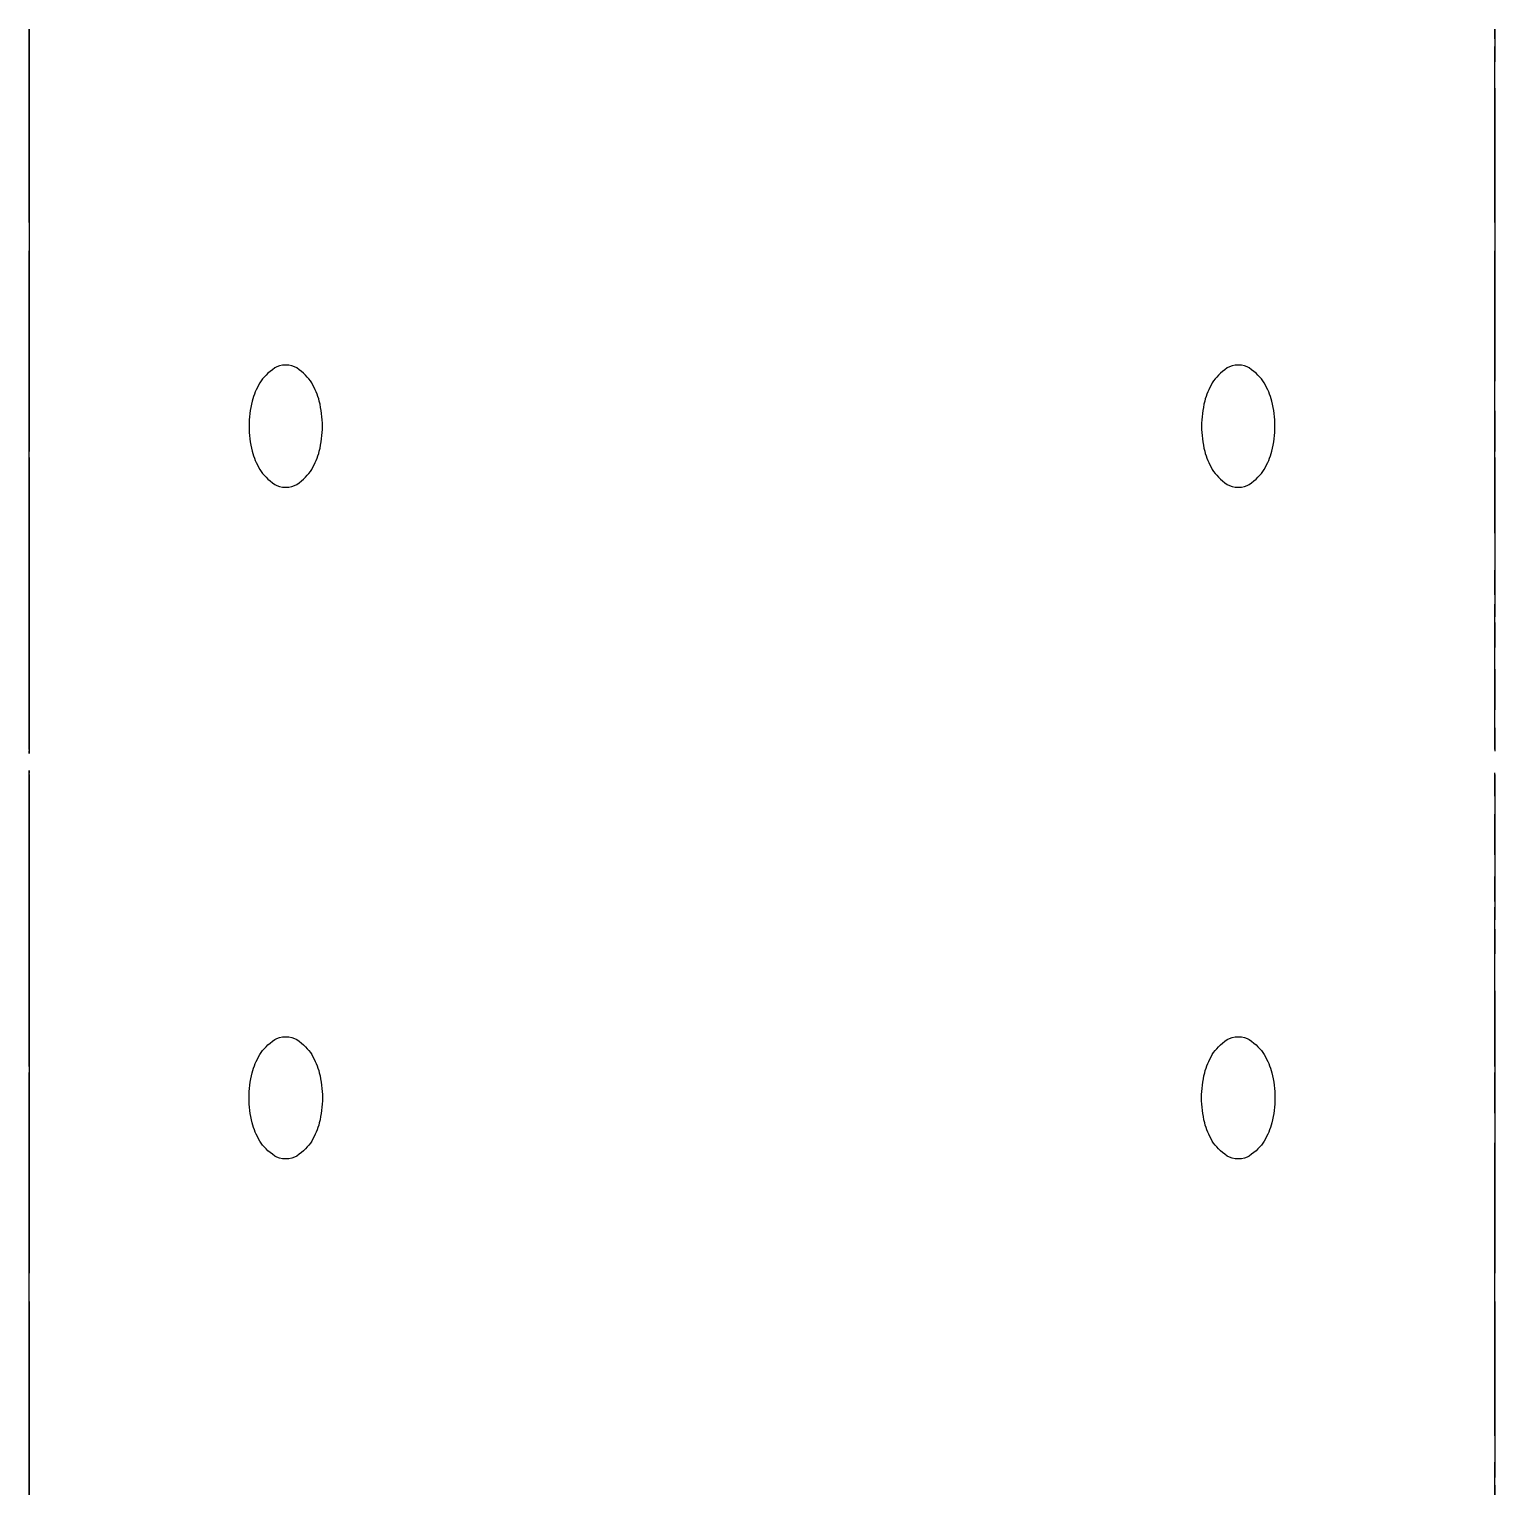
# Model space of a CAD drawing. Extents: x 0 to 0.0254, y 0 to 0.0254.
import ezdxf

# ---------------------------------------------------------------- set-up
doc = ezdxf.new("R2010")
doc.units = 0
doc.header["$LTSCALE"] = 2
doc.layers.get('0').update_dxf_attribs({"linetype": 'CONTINUOUS'})

# ---------------------------------------------------------------- blocks, each defined once
blk = doc.blocks.new('02ZBEN03')
at = {"color": 0, "linetype": 'BYBLOCK', "extrusion": (1, 0, 0)}
for p, q in [((0, 1, 0.3944), (0, 1, 0.4382)), ((0, 0.1019, 1.0113), (0, 0.0485, 1.0054))]:
    blk.add_line(p, q, dxfattribs=at)
at = {"color": 0, "linetype": 'BYBLOCK'}
for points in [[(0.175, 0.375, 0.240474), (0.1825, 0.3788, 0.084039), (0.1927, 0.3994, 0.041981), (0.1979, 0.4241, 0.030917), (0.2, 0.4583, 0.030917), (0.1979, 0.4925, 0.041981), (0.1927, 0.5173, 0.084039), (0.1825, 0.5378, 0.240474), (0.175, 0.5417, 0.240474), (0.1675, 0.5378, 0.084039), (0.1573, 0.5173, 0.041981), (0.1521, 0.4925, 0.030917), (0.15, 0.4583, 0.030917), (0.1521, 0.4241, 0.041981), (0.1573, 0.3994, 0.084039), (0.1675, 0.3788, 0.240474)], [(0.825, 0.375, 0.240474), (0.8325, 0.3788, 0.084039), (0.8427, 0.3994, 0.041981), (0.8479, 0.4241, 0.030917), (0.85, 0.4583, 0.030917), (0.8479, 0.4925, 0.041981), (0.8427, 0.5173, 0.084039), (0.8325, 0.5378, 0.240474), (0.825, 0.5417, 0.240474), (0.8175, 0.5378, 0.084039), (0.8073, 0.5173, 0.041981), (0.8021, 0.4925, 0.030917), (0.8, 0.4583, 0.030917), (0.8021, 0.4241, 0.041981), (0.8073, 0.3994, 0.084039), (0.8175, 0.3788, 0.240474)]]:
    blk.add_lwpolyline(points, format="xyb", close=True, dxfattribs=at)
at = {"color": 0, "linetype": 'BYBLOCK', "extrusion": (1, 0, 0)}
for centre, radius, start, end in [((0.9167, 0.4382), 0.0833, 0, 88.0178), ((0.9583, 0.3944), 0.0417, 266.3287, 0), ((0.8646, -1.0667), 1.4224, 86.3287, 104.0362), ((0.8646, -1.0667), 1.5891, 88.0178, 104.0362), ((0.4349, 0.6521), 0.3492, 227.8913, 284.0362), ((0.4349, 0.6521), 0.1825, 227.8913, 284.0362), ((0.5364, 0.7548), 0.3268, 172.2502, 226.7674), ((-0.0044, 0.847), 0.2222, 347.482, 28.6918), ((0.5364, 0.7548), 0.4935, 172.2502, 226.7674), ((0.1111, 0.9285), 0.0833, 17.6184, 96.3402), ((-0.089, 0.8532), 0.1401, 346.8521, 42.024), ((0.0531, 0.964), 0.0417, 96.3402, 204.0661)]:
    blk.add_arc(centre, radius, start, end, dxfattribs=at)
at = {"color": 0, "linetype": 'BYBLOCK'}
for points, invisible_edges in [([(0, 0.9766, 0.4961), (0, 0.9868, 0.3641), (0, 1, 0.3944), (0, 1, 0.4382)], 1), ([(1, 0.9766, 0.4961), (1, 0.9868, 0.3641), (1, 1, 0.3944), (1, 1, 0.4382)], 1), ([(0, 0.9557, 0.3529), (0, 0.9195, 0.5215), (0, 0.9766, 0.4961), (0, 0.9868, 0.3641)], 5), ([(1, 0.9557, 0.3529), (1, 0.9195, 0.5215), (1, 0.9766, 0.4961), (1, 0.9868, 0.3641)], 5), ([(0, 0.6977, 0.5137), (0, 0.7361, 0.35), (0, 0.9557, 0.3529), (0, 0.9195, 0.5215)], 5), ([(1, 0.6977, 0.5137), (1, 0.7361, 0.35), (1, 0.9557, 0.3529), (1, 0.9195, 0.5215)], 5), ([(0, 0.5196, 0.3133), (0, 0.4792, 0.475), (0, 0.6977, 0.5137), (0, 0.7361, 0.35)], 5), ([(1, 0.5196, 0.3133), (1, 0.4792, 0.475), (1, 0.6977, 0.5137), (1, 0.7361, 0.35)], 5), ([(0, 0.424, 0.4699), (0, 0.4155, 0.3034), (0, 0.5196, 0.3133), (0, 0.4792, 0.475)], 5), ([(1, 0.424, 0.4699), (1, 0.4155, 0.3034), (1, 0.5196, 0.3133), (1, 0.4792, 0.475)], 5), ([(0, 0.3695, 0.4817), (0, 0.424, 0.4699), (0, 0.4155, 0.3034), (0, 0.3051, 0.3279)], 10), ([(1, 0.3695, 0.4817), (1, 0.424, 0.4699), (1, 0.4155, 0.3034), (1, 0.3051, 0.3279)], 10), ([(0, 0.1983, 0.3952), (0, 0.3125, 0.5167), (0, 0.3695, 0.4817), (0, 0.3051, 0.3279)], 5), ([(1, 0.1983, 0.3952), (1, 0.3125, 0.5167), (1, 0.3695, 0.4817), (1, 0.3051, 0.3279)], 5), ([(0, 0.2618, 0.5776), (0, 0.1268, 0.4795), (0, 0.1983, 0.3952), (0, 0.3125, 0.5167)], 5), ([(1, 0.2618, 0.5776), (1, 0.1268, 0.4795), (1, 0.1983, 0.3952), (1, 0.3125, 0.5167)], 5), ([(0, 0.0712, 0.59), (0, 0.2283, 0.6456), (0, 0.2618, 0.5776), (0, 0.1268, 0.4795)], 5), ([(1, 0.0712, 0.59), (1, 0.2283, 0.6456), (1, 0.2618, 0.5776), (1, 0.1268, 0.4795)], 5), ([(0, 0.2114, 0.7195), (0, 0.0456, 0.7031), (0, 0.0712, 0.59), (0, 0.2283, 0.6456)], 5), ([(1, 0.2114, 0.7195), (1, 0.0456, 0.7031), (1, 0.0712, 0.59), (1, 0.2283, 0.6456)], 5), ([(0, 0.2156, 0.8783), (0, 0.0466, 0.8881), (0, 0.0474, 0.8213), (0, 0.2125, 0.7989)], 5), ([(0, 0.015, 0.947), (0, 0.1905, 0.9537), (0, 0.2156, 0.8783), (0, 0.0466, 0.8881)], 5), ([(0, 0.0474, 0.8213), (0, 0.2125, 0.7989), (0, 0.2114, 0.7195), (0, 0.0456, 0.7031)], 5), ([(1, 0.2156, 0.8783), (1, 0.0466, 0.8881), (1, 0.0474, 0.8213), (1, 0.2125, 0.7989)], 5), ([(1, 0.015, 0.947), (1, 0.1905, 0.9537), (1, 0.2156, 0.8783), (1, 0.0466, 0.8881)], 5), ([(1, 0.0474, 0.8213), (1, 0.2125, 0.7989), (1, 0.2114, 0.7195), (1, 0.0456, 0.7031)], 5), ([(0, 0.1565, 0.9984), (0, 0.0169, 0.9847), (0, 0.015, 0.947), (0, 0.1905, 0.9537)], 5), ([(1, 0.1565, 0.9984), (1, 0.0169, 0.9847), (1, 0.015, 0.947), (1, 0.1905, 0.9537)], 5), ([(0, 0.0485, 1.0054), (0, 0.1019, 1.0113), (0, 0.1565, 0.9984), (0, 0.0169, 0.9847)], 4), ([(1, 0.0485, 1.0054), (1, 0.1019, 1.0113), (1, 0.1565, 0.9984), (1, 0.0169, 0.9847)], 4)]:
    blk.add_3dface(points, dxfattribs=dict(at, invisible_edges=invisible_edges))

msp = doc.modelspace()

# ---------------------------------------------------------------- block references
at = {"color": 0, "linetype": 'BYBLOCK', "xscale": 0.0254, "yscale": 0.0127, "zscale": 0.0254}
msp.add_blockref('02ZBEN03', (0, 0.0127), dxfattribs=at)
at = {"color": 0, "linetype": 'BYBLOCK', "xscale": -0.0254, "yscale": 0.0127, "zscale": 0.0254, "rotation": 180}
msp.add_blockref('02ZBEN03', (0, 0.0127), dxfattribs=at)

doc.saveas('drawing.dxf')
